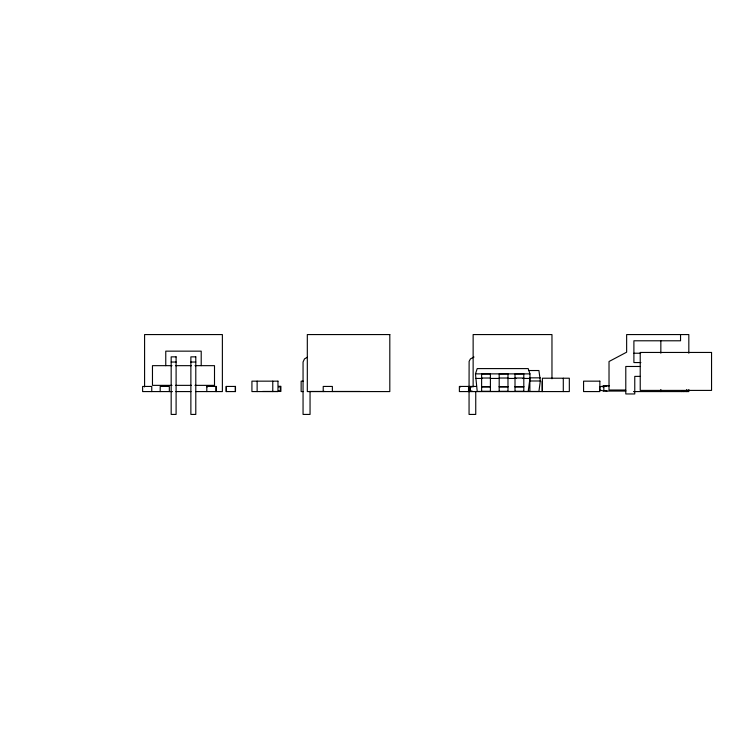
<?xml version="1.0" encoding="UTF-8"?>
<svg xmlns="http://www.w3.org/2000/svg" width="749" height="749" viewBox="0 0 749 749"><rect width="100%" height="100%" fill="white"/><g stroke="black" fill="none" stroke-linecap="round" stroke-linejoin="round"><path stroke-width="1.12" d="M528.204 391.455L529.955 378.442L529.955 373.873L528.204 368.592L477.216 368.592L475.465 373.873L477.216 391.455L538.924 391.455L540.329 380.988L538.924 370.53L528.7 370.53M307.371 357.245L304.497 358.883L303.055 362.039L303.055 414.431L310.049 414.431L310.049 391.577M474.023 357.03L470.447 358.883L469.117 361.364L469.061 386.484M609.255 385.875L603.834 385.875L599.687 386.915L599.687 390.023L603.834 391.062L624.563 391.062A5.187 5.187 0 0 0 625.911 390.884M602.795 386.915L606.943 385.875M633.897 353.228L640.629 353.228M171.175 362.039L176.099 362.039M190.873 362.039L195.789 362.039M640.891 362.553L633.897 362.553L633.897 340.786L680.541 340.786L680.541 334.569M171.998 365.662L152.468 365.662L152.468 385.361L171.998 385.361M175.444 365.662L191.529 365.662M194.974 365.662L214.504 365.662L214.504 385.361L194.974 385.361M640.226 366.476L625.789 366.476L625.789 393.955L634.768 393.955L634.768 376.382L640.226 376.382M475.465 373.873L529.955 373.873M529.871 377.852L540.329 377.852M481.616 378.03L490.408 378.03M499.19 378.03L507.981 378.03M515.012 378.03L523.804 378.03M475.465 378.442L482.422 378.442M490.539 378.442L498.656 378.442M507.925 378.442L516.042 378.442M522.999 378.442L529.955 378.442M529.871 380.988L540.329 380.988M303.233 381.157L301.145 381.157L301.145 391.577L303.233 391.577M175.444 385.361L191.529 385.361M476.551 386.437L459.38 386.437L459.38 391.577L569.324 391.577L569.324 378.217L542.416 378.217L542.416 391.577M481.616 386.709L490.408 386.709M499.19 386.709L507.981 386.709M515.012 386.709L523.804 386.709M481.616 386.877L490.408 386.877M499.19 386.877L507.981 386.877M515.012 386.877L523.804 386.877M625.537 390.023L609.021 390.023L609.021 361.514L626.641 352.189L626.641 334.569L688.827 334.569L688.827 353.228M481.616 391.371L490.408 391.371M507.981 391.371L498.319 391.455M515.012 391.371L523.804 391.371M262.599 391.455L280.884 391.455L280.884 386.306L278.6 386.306L278.6 386.877L280.313 386.877L280.313 390.875L278.6 390.875L278.6 391.455M309.365 391.455L325.066 391.455M333.005 391.455L359.997 391.455M172.457 391.577L142.619 391.577L142.619 386.437L151.757 386.437L151.757 391.577M175.94 391.577L191.032 391.577M195.676 391.577L222.378 391.577L222.378 334.569L144.585 334.569L144.585 386.924M633.476 391.577L688.827 391.577L688.827 389.508M604.874 390.538L606.943 391.062M686.758 389.508L686.758 391.577M660.843 340.786L660.843 353.228M660.843 389.508L660.843 391.577M603.834 385.875L603.834 391.062M563.295 378.217L563.295 391.577M551.966 378.779L551.966 334.569L473.134 334.569L473.134 386.924M542.126 381.157L542.126 391.577M529.871 378.713L529.871 391.455M523.804 391.455L523.804 373.873L515.012 373.948L515.012 391.455M507.981 391.455L507.981 373.873L499.19 373.948L499.19 391.455M490.408 391.455L490.408 373.873L481.616 373.948L481.616 391.455M475.746 391.577L475.746 414.431L469.061 414.431L469.061 391.147M471.982 386.437L471.982 387.008L470.269 387.008L470.269 391.006L471.982 391.006L471.982 391.577M469.698 386.437L469.698 391.577M468.528 386.437L468.528 391.577M460.579 386.437L460.579 387.008M332.369 391.577L332.369 386.437L323.222 386.437L323.222 391.577M272.767 381.157L272.767 391.577M257.132 381.157L257.132 391.577M235.289 386.437L235.289 391.577M226.338 386.437L226.338 391.577M216.339 391.577L216.339 386.437L206.799 386.437L206.799 391.577M215.946 386.437L215.946 391.577M207.192 386.437L207.192 387.008M201.209 365.662L201.209 351.15L165.763 351.15L165.763 365.662M169.34 391.577L169.34 386.437L160.192 386.437L160.192 391.577M681.571 391.577A1.039 1.039 0 0 1 682.611 390.538A1.039 1.039 0 0 1 683.65 391.577M389.808 334.569L307.315 334.569L307.315 391.577L389.808 391.577L389.808 334.569M711.55 352.451L640.226 352.451L640.226 390.407L711.55 390.407L711.55 352.451M176.099 356.852L171.175 356.852L171.175 414.431L176.099 414.431L176.099 356.852M195.789 356.852L190.873 356.852L190.873 414.431L195.789 414.431L195.789 356.852M277.973 381.157L251.926 381.157L251.926 391.577L277.973 391.577L277.973 381.157M599.855 381.157L583.574 381.157L583.574 391.577L599.855 391.577L599.855 381.157M235.486 386.437L226.142 386.437L226.142 391.577L235.486 391.577L235.486 386.437"/></g></svg>
